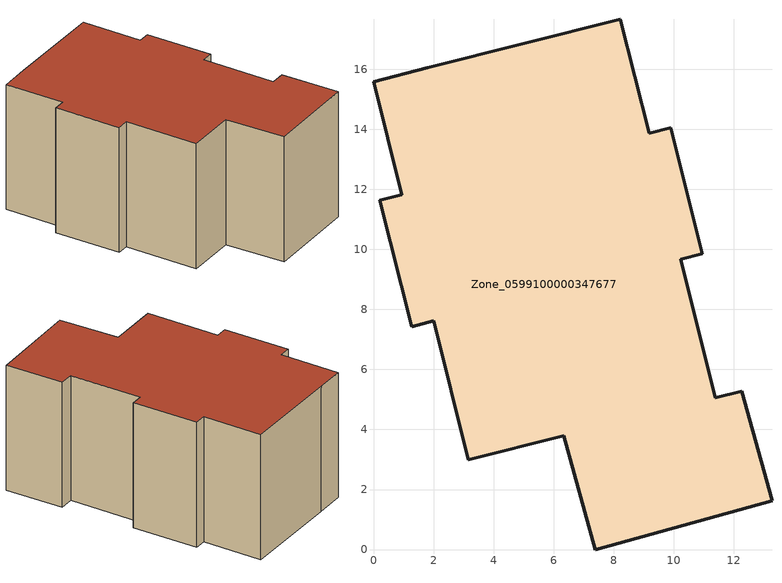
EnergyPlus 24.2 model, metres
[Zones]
Zone_0599100000347677
 floor ground (C_G): 6.34,3.79 3.16,2.99 2,7.62 1.27,7.43 0.21,11.64 0.94,11.82 0,15.58 1.79,16.05 8.22,17.66 9.18,13.87 9.9,14.05 10.96,9.85 10.23,9.67 11.39,5.06 12.27,5.28 13.28,1.62 7.38,0 z0
 wall outside (C_F): 9.18,13.87 8.22,17.66 1.79,16.05 0,15.58 0.94,11.82 0.21,11.64 1.27,7.43 2,7.62 3.16,2.99 6.34,3.79 7.38,0 13.28,1.62 12.27,5.28 11.39,5.06 10.23,9.67 10.96,9.85 9.9,14.05 9.18,13.87 z0:8.37
 roof outside (C_R): 10.23,9.67 10.96,9.85 9.9,14.05 9.18,13.87 8.22,17.66 1.79,16.05 0,15.58 0.94,11.82 0.21,11.64 1.27,7.43 2,7.62 3.16,2.99 6.34,3.79 7.38,0 13.28,1.62 12.27,5.28 11.39,5.06 z8.37
[BUILDING]
Pand.0599100000347677: North Axis=0; Terrain=City; Loads Convergence Tolerance Value=0.04; Temperature Convergence Tolerance Value=0.4; Solar Distribution=FullExterior; Maximum Number of Warmup Days=25; Minimum Number of Warmup Days=1
[Site:Location]
Rotterdam.The.Hague.AP_ZH_NLD Design_Conditions: Latitude=51.96; Longitude=4.45; Time Zone=1; Elevation=-4.5
[SITE:GROUNDTEMPERATURE:BUILDINGSURFACE]
18, 18, 18, 18, 18, 18, 18, 18, 18, 18, 18, 18
[MATERIAL] Thermal Absorptance=0.9; Solar Absorptance=0.7; Visible Absorptance=0.7
Name | Roughness | Thickness | Conductivity | Density | Specific Heat
G.D.1992-2005 | MediumSmooth | 0.15 | 0.06 | 540 | 1210
F.D.1992-2005 | Rough | 0.3 | 0.12 | 1920 | 840
R.D.1992-2005 | MediumRough | 0.2 | 0.08 | 1500 | 1000
[CONSTRUCTION]
C_G: G.D.1992-2005
C_F: F.D.1992-2005
C_R: R.D.1992-2005
[ZONE]
Zone_0599100000347677: Type=1; Multiplier=1; Ceiling Height=Autocalculate; Volume=Autocalculate; Floor Area=autocalculate; Part of Total Floor Area=Yes
[ZONEINFILTRATION:DESIGNFLOWRATE]
Infil_Zone_0599100000347677: Zone or ZoneList or Space or SpaceList=Zone_0599100000347677; Schedule=AlwaysOn; Design Flow Rate Calculation Method=Flow/Area; Flow Rate per Floor Area=0.0021; Constant Term Coefficient=1; Temperature Term Coefficient=0; Velocity Term Coefficient=0; Velocity Squared Term Coefficient=0
[HVACTEMPLATE:ZONE:IDEALLOADSAIRSYSTEM]
Zone_0599100000347677: Maximum Heating Supply Air Temperature=50; Minimum Cooling Supply Air Temperature=13; Maximum Heating Supply Air Humidity Ratio=0.0156; Minimum Cooling Supply Air Humidity Ratio=0.0077; Heating Limit=NoLimit; Cooling Limit=NoLimit; Dehumidification Control Type=ConstantSensibleHeatRatio; Cooling Sensible Heat Ratio=0.7; Dehumidification Setpoint=60; Humidification Control Type=None; Humidification Setpoint=30; Outdoor Air Method=None; Outdoor Air Flow Rate per Person=0.00944; Outdoor Air Flow Rate per Zone Floor Area=0; Outdoor Air Flow Rate per Zone=0; Demand Controlled Ventilation Type=None; Outdoor Air Economizer Type=NoEconomizer; Heat Recovery Type=None; Sensible Heat Recovery Effectiveness=0.7; Latent Heat Recovery Effectiveness=0.65
[ZONECONTROL:THERMOSTAT]
ThermostatControl_Zone_0599100000347677: Zone or ZoneList=Zone_0599100000347677; Control Type Schedule=DualSetpointControlType; Control 1=Thermostat_Zone_0599100000347677; Temperature Difference Between Cutout And Setpoint=0
[THERMOSTATSETPOINT:DUALSETPOINT]
Thermostat_Zone_0599100000347677: Heating Setpoint Temperature Schedule=HeatingSetpoint_Zone_0599100000347677; Cooling Setpoint Temperature Schedule=CoolingSetpoint_Zone_0599100000347677
[SCHEDULE:COMPACT]
HeatingSetpoint_Zone_0599100000347677: Through: 12/31, For: AllDays, Until: 24:00, 21
CoolingSetpoint_Zone_0599100000347677: Through: 12/31, For: AllDays, Until: 24:00, 24
DualSetpointControlType: Through: 12/31, For: AllDays, Until: 24:00, 4
AlwaysOn: Through: 12/31, For: AllDays, Until: 24:00, 1
